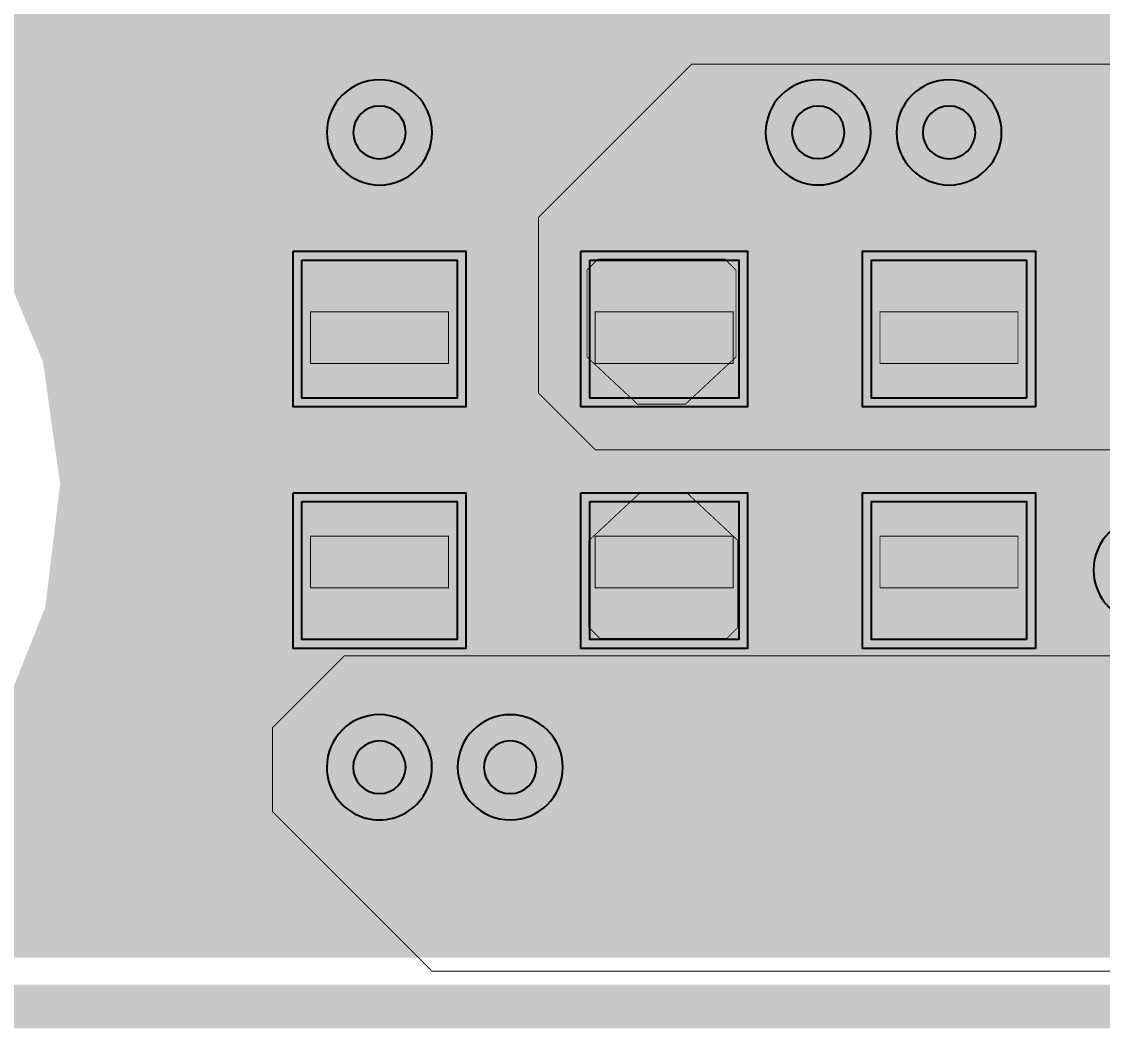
# Model space of a CAD drawing. Header units: millimetres. Extents: x -28.5 to 66.7, y -15.2 to 44.1.
# Drawn here: x 5.56 to 11.82, y -0.13 to 5.71 of the extents above; entities that cross this region are included whole.
import ezdxf

# ---------------------------------------------------------------- set-up
doc = ezdxf.new("R2010")
doc.units = ezdxf.units.MM
doc.header["$MEASUREMENT"] = 0
for name, color, linetype, true_color in [('Board-Outline-Layer', 7, 'Continuous', 0xff00ff), ('Bottom-Layer', 7, 'Continuous', 0x0000ff), ('Component-Marking-Layer', 7, 'Continuous', 0x66ffcc), ('Component-Shape-Layer', 7, 'Continuous', 0x00cccc), ('Hole-Layer', 7, 'Continuous', 0x222222), ('Inner1', 7, 'Continuous', 0x999966), ('Inner2', 7, 'Continuous', 0x008000), ('Multi-Layer', 7, 'Continuous', 0xc0c0c0), ('Pin-Soldering-Layer', 7, 'Continuous', 0xcc9999), ('Top-Layer', 7, 'Continuous', 0xff0000), ('Top-Paste-Mask-Layer', 7, 'Continuous', 0x808080), ('Top-Silkscreen-Layer', 7, 'Continuous', 0xffcc00), ('Top-Solder-Mask-Layer', 7, 'Continuous', 0x800080)]:
    doc.layers.add(name, color=color, linetype=linetype, true_color=true_color)

msp = doc.modelspace()

# ---------------------------------------------------------------- hatches: boundary and pattern name
at = {"layer": 'Bottom-Layer'}
for points in [[(4.985098257861302, 4.985098257861302), (4.411273596485969, 5.426836558276926), (3.7435443644042454, 5.7070956182199595), (3.0263406797366175, 5.807227245370312), (2.307384647335205, 5.720568768980415), (1.6345149717351406, 5.452886368149756), (1.0525038116651988, 5.021991395319207), (0.6000776798298316, 4.456555224483729), (0.30734061468123025, 3.794201483085085), (0.3073406146812287, 24.20585439702668), (0.6117323483214981, 23.52446847146837), (1.0848964735094584, 22.947357721531592), (1.6933958371331699, 22.515304910492222), (2.3942295325158582, 22.258841972675228), (3.1378716502931865, 22.196092409129886), (3.8717711325363036, 22.331490551734465), (4.544065405456904, 22.655468201666736), (5.107245358910613, 23.14513078660187), (5.521512679097272, 23.765875254545687), (5.75759228137505, 24.473835372381316), (5.996129272834409, 24.31649968672452), (6.28009347760563, 24.28458190666034), (6.5476063624591845, 24.385037223657033), (6.740374295111125, 24.595975457310097), (6.816391287744075, 24.871431136334177), (6.759092506038739, 25.151379817150254), (6.580963906000102, 25.374817987845983), (6.320821423973031, 25.493056320548927), (6.035352610529237, 25.48032954457979), (5.7867638676090865, 25.339410946910938), (5.633530770139853, 25.97253848070697), (5.338506111715382, 26.55330634064086), (4.917574304245939, 27.05044542547645), (4.393398721876877, 27.437189287817816), (3.7942014830850663, 27.692715265430536), (34.20587471706733, 27.692715265430536), (33.543520975668685, 27.399978200281936), (32.97808480483321, 26.947552068446573), (32.54718983200266, 26.36554090837663), (32.27950743117199, 25.69267123277657), (32.19284895478209, 24.973715200375153), (32.29298058193244, 24.256511515707526), (32.57323964187547, 23.5887822836258), (33.0149779422911, 23.014957622250463), (33.58880260366644, 22.573219321834838), (34.25653183574815, 22.292960261891803), (34.97373552041578, 22.192828634741453), (35.692691552817195, 22.279487111131346), (36.365561228417256, 22.547169511962007), (36.9475723884872, 22.978064484792554), (37.39999852032257, 23.543500655628034), (37.692735585471176, 24.205854397026684), (37.69273558547118, 3.794201483085055), (37.39999852032259, 4.456555224483704), (36.947572388487224, 5.021991395319187), (36.365561228417285, 5.452886368149743), (35.692691552817216, 5.720568768980409), (34.9737355204158, 5.807227245370311), (34.25653183574817, 5.707095618219965), (33.58880260366645, 5.426836558276935), (33.01497794229111, 4.985098257861314), (32.57323964187548, 4.411273596485981), (32.29298058193245, 3.7435443644042583), (32.19284895478209, 3.0263406797366272), (32.279507431171986, 2.307384647335211), (32.54718983200265, 1.6345149717351455), (32.978084804833195, 1.0525038116652017), (33.54352097566867, 0.6000776798298321), (34.20587471706732, 0.3073406146812289), (3.794201483085082, 0.30734061468122914), (4.456555224483727, 0.6000776798298316), (5.021991395319207, 1.0525038116651992), (5.452886368149756, 1.6345149717351424), (5.720568768980415, 2.3073846473352067), (5.807227245370311, 3.026340679736621), (5.707095618219958, 3.74354436440425), (5.426836558276924, 4.411273596485974)], [(9.564351059680538, 5.065739578128824), (9.6576622177087, 4.740687519394637), (9.909323378778806, 4.514783838351731), (10.242526064368972, 4.456975677895011), (10.55557483919327, 4.584906431355215), (10.868542150692589, 4.4567765166874125), (11.201781551089232, 4.514372654779948), (11.453586399520644, 4.740116162784769), (11.547104363230309, 5.065108783567901), (11.45379320520215, 5.3901608423020875), (11.202132044132043, 5.616064523344994), (10.868929358541877, 5.673872683801714), (10.555880583717578, 5.54594193034151), (10.24291327221826, 5.674071845009312), (9.909673871821616, 5.616475706916776), (9.657869023390203, 5.390732198911954)], [(7.020332771643963, 1.3865041196579067), (7.113643929672124, 1.06145206092372), (7.365305090742229, 0.8355483798808131), (7.698507776332396, 0.7777402194240935), (8.011556551156694, 0.9056709728842978), (8.324523862656012, 0.7775410582164957), (8.657763263052656, 0.835137196309032), (8.909568111484068, 1.0608807043138537), (9.003086075193734, 1.3858733250969832), (8.909774917165572, 1.7109253838311704), (8.658113756095467, 1.9368290648740776), (8.3249110705053, 1.9946372253307967), (8.011862295681002, 1.8667064718705926), (7.698894984181685, 1.9948363865383945), (7.36565558378504, 1.9372402484458582), (7.113850735353628, 1.7114967404410366)]]:
    msp.add_hatch(color=256, dxfattribs=at).paths.add_polyline_path(points)
at = {"layer": 'Component-Marking-Layer'}
for points in [[(7.172694945389892, 4.025908051816104, 1), (7.292633985267972, 4.025908051816104, 1)], [(7.172694945389892, 4.025908051816104, 1), (7.292633985267972, 4.025908051816104, 1)], [(9.623799847599697, 2.4258318516637036, 1), (9.743738887477777, 2.4258318516637036, 1)], [(9.623799847599697, 2.4258318516637036, 1), (9.743738887477777, 2.4258318516637036, 1)], [(11.274803149606301, 2.425704851409703, 1), (11.394742189484381, 2.425704851409703, 1)], [(11.274803149606301, 2.425704851409703, 1), (11.394742189484381, 2.425704851409703, 1)]]:
    msp.add_hatch(color=256, dxfattribs=at).paths.add_polyline_path(points)
at = {"layer": 'Inner1'}
for points in [[(0.30734061468123025, 3.794201483085085), (0.3073406146812287, 24.20585439702668), (0.6117323483214981, 23.52446847146837), (1.0848964735094584, 22.947357721531592), (1.6933958371331699, 22.515304910492222), (2.3942295325158582, 22.258841972675228), (3.1378716502931865, 22.196092409129886), (3.8717711325363036, 22.331490551734465), (4.544065405456904, 22.655468201666736), (5.107245358910613, 23.14513078660187), (5.521512679097272, 23.765875254545687), (5.75759228137505, 24.473835372381316), (5.996129272834409, 24.31649968672452), (6.28009347760563, 24.28458190666034), (6.5476063624591845, 24.385037223657033), (6.740374295111125, 24.595975457310097), (6.816391287744075, 24.871431136334177), (6.759092506038739, 25.151379817150254), (6.580963906000102, 25.374817987845983), (6.320821423973031, 25.493056320548927), (6.035352610529237, 25.48032954457979), (5.7867638676090865, 25.339410946910938), (5.633530770139853, 25.97253848070697), (5.338506111715382, 26.55330634064086), (4.917574304245939, 27.05044542547645), (4.393398721876877, 27.437189287817816), (3.7942014830850663, 27.692715265430536), (34.20587471706733, 27.692715265430536), (33.543520975668685, 27.399978200281936), (32.97808480483321, 26.947552068446573), (32.54718983200266, 26.36554090837663), (32.27950743117199, 25.69267123277657), (32.19284895478209, 24.973715200375153), (32.29298058193244, 24.256511515707526), (32.57323964187547, 23.5887822836258), (33.0149779422911, 23.014957622250463), (33.58880260366644, 22.573219321834838), (34.25653183574815, 22.292960261891803), (34.97373552041578, 22.192828634741453), (35.692691552817195, 22.279487111131346), (36.365561228417256, 22.547169511962007), (36.9475723884872, 22.978064484792554), (37.39999852032257, 23.543500655628034), (37.692735585471176, 24.205854397026684), (37.69273558547118, 3.794201483085055), (37.39999852032259, 4.456555224483704), (36.947572388487224, 5.021991395319187), (36.365561228417285, 5.452886368149743), (35.692691552817216, 5.720568768980409), (34.9737355204158, 5.807227245370311), (34.25653183574817, 5.707095618219965), (33.58880260366645, 5.426836558276935), (33.01497794229111, 4.985098257861314), (32.57323964187548, 4.411273596485981), (32.29298058193245, 3.7435443644042583), (32.19284895478209, 3.0263406797366272), (32.279507431171986, 2.307384647335211), (32.54718983200265, 1.6345149717351455), (32.978084804833195, 1.0525038116652017), (33.54352097566867, 0.6000776798298321), (34.20587471706732, 0.3073406146812289), (3.794201483085082, 0.30734061468122914), (4.456555224483727, 0.6000776798298316), (5.021991395319207, 1.0525038116651992), (5.452886368149756, 1.6345149717351424), (5.720568768980415, 2.3073846473352067), (5.807227245370311, 3.026340679736621), (5.707095618219958, 3.74354436440425), (5.426836558276924, 4.411273596485974), (4.985098257861302, 4.985098257861302), (4.411273596485969, 5.426836558276926), (3.743544364404246, 5.7070956182199595), (3.026340679736618, 5.807227245370311), (2.307384647335205, 5.720568768980415), (1.6345149717351415, 5.452886368149756), (1.0525038116651997, 5.021991395319207), (0.6000776798298325, 4.456555224483729)], [(9.564351059680538, 5.065739578128824), (9.6576622177087, 4.740687519394637), (9.909323378778806, 4.514783838351731), (10.242526064368972, 4.456975677895011), (10.55557483919327, 4.584906431355215), (10.868542150692589, 4.4567765166874125), (11.201781551089232, 4.514372654779948), (11.453586399520644, 4.740116162784769), (11.547104363230309, 5.065108783567901), (11.45379320520215, 5.3901608423020875), (11.202132044132043, 5.616064523344994), (10.868929358541877, 5.673872683801714), (10.555880583717578, 5.54594193034151), (10.24291327221826, 5.674071845009312), (9.909673871821616, 5.616475706916776), (9.657869023390203, 5.390732198911954)], [(7.020332771643963, 1.3865041196579067), (7.113643929672124, 1.06145206092372), (7.365305090742229, 0.8355483798808131), (7.698507776332396, 0.7777402194240935), (8.011556551156694, 0.9056709728842978), (8.324523862656012, 0.7775410582164957), (8.657763263052656, 0.835137196309032), (8.909568111484068, 1.0608807043138537), (9.003086075193734, 1.3858733250969832), (8.909774917165572, 1.7109253838311704), (8.658113756095467, 1.9368290648740776), (8.3249110705053, 1.9946372253307967), (8.011862295681002, 1.8667064718705926), (7.698894984181685, 1.9948363865383945), (7.36565558378504, 1.9372402484458582), (7.113850735353628, 1.7114967404410366)]]:
    msp.add_hatch(color=256, dxfattribs=at).paths.add_polyline_path(points)
at = {"layer": 'Inner2'}
for points in [[(7.470811639560387, 1.9304038608077219), (11.951293136302507, 1.9304038608077219), (12.014008972654983, 1.9205638420057682), (12.077406654813311, 1.917272034544069), (12.14080433697164, 1.9205638420057682), (12.203520173324113, 1.9304038608077219), (12.446024892049786, 1.9304038608077219), (12.484905606539506, 1.938137715772285), (12.517867084702724, 1.9601618713551896), (13.47617105027921, 2.918465836931674), (15.098886099835095, 2.918465836931674), (16.18419031941209, 1.8331616173546816), (16.217151797575305, 1.811137461771777), (16.256032512065026, 1.8034036068072137), (23.876047752095506, 1.8034036068072137), (23.91492846658523, 1.811137461771777), (23.947889944748447, 1.8331616173546816), (24.96389197675251, 2.849163649358747), (24.985916132335415, 2.8821251275219626), (24.993649987299978, 2.9210058420116845), (24.993649987299978, 3.8210222441073833), (29.39584338962389, 8.223215646431294), (29.812845519942258, 8.223215646431294), (30.660178102000188, 7.375883064373364), (30.693139580163404, 7.35385890879046), (30.732020294653125, 7.346125053825896), (31.57777351712283, 7.346125053825896), (31.61665423161255, 7.35385890879046), (31.649615709775766, 7.375883064373364), (32.56990924878706, 8.296176603384659), (32.59193340436997, 8.329138081547876), (32.59966725933453, 8.368018796037598), (32.59966725933453, 17.42309525062023), (32.68844841964346, 17.575995894560332), (32.719293878587756, 17.75009144018288), (32.68844841964346, 17.92418698580543), (32.59966725933453, 18.077087629745538), (32.59966725933453, 20.51741427482855), (32.59193340436997, 20.556294989318275), (32.56990924878706, 20.589256467481487), (28.603319311839712, 24.555846404428834), (28.552369323969316, 24.615361449953554), (28.4928542784446, 24.666311437823953), (28.195273739516036, 24.96389197675251), (28.16231226135282, 24.985916132335415), (28.1234315468631, 24.993649987299978), (24.130048260096522, 24.993649987299978), (24.0911675456068, 24.985916132335415), (24.058206067443585, 24.96389197675251), (23.1989622999875, 24.104648209296425), (17.385688630131742, 24.104648209296425), (15.976631953263908, 25.513704886164255), (15.976631953263908, 26.246968395999673), (16.80611771017297, 27.07645415290831), (28.40597271400856, 27.076454152908077), (33.807467614935, 21.674959251981626), (33.807467614935064, 17.554635986704238), (33.731915669118855, 17.41068560082771), (33.705836931673865, 17.250218440436885), (33.731915669118855, 17.089751280046062), (33.807467614935064, 16.945800894169533), (33.807467614935085, 15.554381986196265), (33.73191566911886, 15.41043160031972), (33.705836931673865, 15.249964439928878), (33.73191566911886, 15.089497279538037), (33.80746761493509, 14.945546893661492), (33.80746761493513, 14.054508986450312), (33.73191566911887, 13.910558600573747), (33.705836931673865, 13.750091440182876), (33.73191566911888, 13.589624279792007), (33.807467614935135, 13.445673893915442), (33.807467614935156, 12.55438198619635), (33.73191566911888, 12.41043160031977), (33.705836931673865, 12.249964439928876), (33.731915669118884, 12.089497279537984), (33.80746761493516, 11.945546893661403), (33.80746761493517, 11.05450898645037), (33.731915669118884, 10.910558600573783), (33.705836931673865, 10.750091440182882), (33.731915669118884, 10.58962427979198), (33.80746761493517, 10.445673893915393), (33.8074676149352, 9.554381986196407), (33.73191566911889, 9.410431600319805), (33.705836931673865, 9.249964439928881), (33.73191566911889, 9.089497279537957), (33.8074676149352, 8.945546893661355), (33.807467614935234, 6.900097898132895), (30.94597779401894, 4.038608077216155), (28.575057150114304, 4.038608077216155), (28.536176435624586, 4.030874222251594), (28.503214957461374, 4.008850066668694), (24.80170550547313, 0.30734061468122914), (7.977681478726568, 0.3073406146812289), (7.115029501729402, 1.169992591678371), (7.115029501729402, 1.5746217229767359)], [(16.27071182011482, 13.972032763311455), (16.095441006182185, 14.170789190613124), (15.843812272113087, 14.253897287698276), (15.584641815927009, 14.198628397256796), (14.692682287137545, 14.198628397256796), (14.221919792942021, 14.66939089145232), (14.221919792942021, 15.903148131102782), (14.344540013375687, 16.025768351536698), (19.82789295784881, 16.025768351536705), (20.168364236728472, 15.68529707265704), (20.168364236728472, 14.749843897624897), (19.617148736360374, 14.198628397256796), (18.67161935015128, 14.198628397256796), (18.392162601856207, 14.251525934021318), (18.12808460040289, 14.145899078005277), (17.9621938754192, 13.914869878708313), (17.940169719836295, 13.881908400545097), (17.93243586487173, 13.843027686055374), (17.93243586487173, 10.414020828041657), (17.940169719836295, 10.375140113551934), (17.9621938754192, 10.342178635388718), (20.11043942087884, 8.193933089929077), (20.11043942087884, 6.223012446024893), (20.118173275843404, 6.184131731535171), (20.140197431426312, 6.151170253371954), (20.208966865677784, 6.082400819120487), (20.238895891094522, 6.019830845161703), (20.28209316605646, 5.965565353000834), (20.522156666183463, 5.7255018528738315), (20.57642215834433, 5.682304577911897), (20.63899213230311, 5.65237555249516), (20.672436385576926, 5.629628872899655), (20.71203962407925, 5.621412242824488), (22.576661055385003, 5.621412242824488), (23.901447802895607, 4.2966254953138865), (23.901447802895607, 3.5700980441806407), (23.83663867702458, 3.4346211167535396), (23.814384048768098, 3.2860985521971053), (23.83663867702458, 3.1375759876406706), (23.901447802895607, 3.00209906021357), (23.901447802895607, 2.5820892621156295), (23.579963061989023, 2.260604521209043), (23.156130410197928, 2.260604521209043), (22.11908628714113, 3.2976486442658417), (22.086124808977914, 3.3196727998487465), (22.047244094488192, 3.32740665481331), (8.925675749288606, 3.32740665481331), (8.656647366330896, 3.59643503777102), (8.656647366330896, 4.530801263665421), (9.485256821486912, 5.359410718821438), (13.081026162052325, 5.359410718821438), (13.119906876542046, 5.3671445737860015), (13.152868354705264, 5.389168729368906), (16.327874704717964, 8.564175079381608), (16.349898860300872, 8.597136557544822), (16.357632715265435, 8.636017272034545), (16.357632715265435, 13.843027686055374), (16.349898860300872, 13.881908400545097), (16.327874704717964, 13.914869878708313)]]:
    msp.add_hatch(color=256, dxfattribs=at).paths.add_polyline_path(points)
at = {"layer": 'Pin-Soldering-Layer'}
for points in [[(7.2327152654305324, 4.025806451612904), (8.032715265430532, 4.025806451612904), (8.032715265430532, 3.7258064516129035), (7.2327152654305324, 3.7258064516129035)], [(7.2327152654305324, 4.025806451612904), (8.032715265430532, 4.025806451612904), (8.032715265430532, 3.7258064516129035), (7.2327152654305324, 3.7258064516129035)], [(9.683718567437136, 4.025704851409703), (9.683718567437136, 3.725679451358903), (8.883718567437136, 3.725679451358903), (8.883718567437136, 4.025704851409703)], [(9.683718567437136, 4.025704851409703), (9.683718567437136, 3.725679451358903), (8.883718567437136, 3.725679451358903), (8.883718567437136, 4.025704851409703)], [(11.33472186944374, 4.025806451612904), (10.534721869443741, 4.025806451612904), (10.534721869443741, 3.7258064516129035), (11.33472186944374, 3.7258064516129035)], [(11.33472186944374, 4.025806451612904), (10.534721869443741, 4.025806451612904), (10.534721869443741, 3.7258064516129035), (11.33472186944374, 3.7258064516129035)], [(7.2327152654305324, 2.4258064516129036), (8.032715265430532, 2.4258064516129036), (8.032715265430532, 2.725806451612903), (7.2327152654305324, 2.725806451612903)], [(7.2327152654305324, 2.4258064516129036), (8.032715265430532, 2.4258064516129036), (8.032715265430532, 2.725806451612903), (7.2327152654305324, 2.725806451612903)], [(9.683718567437134, 2.725933451866904), (9.683718567437134, 2.4259080518161036), (8.883718567437134, 2.4259080518161036), (8.883718567437134, 2.725933451866904)], [(9.683718567437134, 2.725933451866904), (9.683718567437134, 2.4259080518161036), (8.883718567437134, 2.4259080518161036), (8.883718567437134, 2.725933451866904)], [(11.334721869443738, 2.4258064516129036), (10.53472186944374, 2.4258064516129036), (10.53472186944374, 2.725806451612903), (11.334721869443738, 2.725806451612903)], [(11.334721869443738, 2.4258064516129036), (10.53472186944374, 2.4258064516129036), (10.53472186944374, 2.725806451612903), (11.334721869443738, 2.725806451612903)]]:
    msp.add_hatch(color=256, dxfattribs=at).paths.add_polyline_path(points)
at = {"layer": 'Top-Layer'}
for points in [[(0.30734061468123025, 3.794201483085085), (0.3073406146812287, 24.20585439702668), (0.6117323483214981, 23.52446847146837), (1.0848964735094584, 22.947357721531592), (1.6933958371331699, 22.515304910492222), (2.3942295325158582, 22.258841972675228), (3.1378716502931865, 22.196092409129886), (3.8717711325363036, 22.331490551734465), (4.544065405456904, 22.655468201666736), (5.107245358910613, 23.14513078660187), (5.521512679097272, 23.765875254545687), (5.757592281375051, 24.473835372381316), (5.9752737879279625, 24.324486963616174), (6.235605109909755, 24.280694403848127), (6.490169591541391, 24.350602273129365), (6.691623099251457, 24.52120904241809), (6.8477774955549915, 24.52120904241809), (6.8477774955549915, 24.460045720091443), (6.937795477461082, 24.242723087316303), (7.155118110236221, 24.152705105410217), (7.955118110236221, 24.152705105410217), (8.147208290426967, 24.220129867953816), (8.255016510033022, 24.39282070070167), (8.304699286655188, 24.28157892947771), (8.393700787401576, 24.19838131639402), (8.393700787401576, 23.95263259709961), (8.286671891964103, 23.840832285182103), (8.247701295402592, 23.691046482092965), (8.24770129540259, 22.79104648209297), (8.337719277308683, 22.57372384931783), (8.55504191008382, 22.483705867411736), (9.355041910083822, 22.48370586741174), (9.528591044838475, 22.537395242674453), (9.641505534009259, 22.679705359410722), (10.123672847345697, 22.679705359410722), (10.15434912710927, 22.68054418783002), (10.184933725952904, 22.683058166116336), (12.94051465616598, 22.683058166116336), (13.11360133882496, 22.47827170611756), (13.36695690110655, 22.390479605255916), (13.629642649594505, 22.444263352373827), (13.82810747055369, 22.624563681697875), (13.901938836034478, 22.594143016653), (13.981115062230126, 22.583769367538736), (14.526123952247907, 22.58376936753874), (14.743446585023046, 22.67378734944483), (14.833464566929136, 22.891109982219966), (14.833464566929136, 23.102438009130292), (14.934915210560805, 23.1468716219441), (15.022328660118959, 23.214882414303197), (15.380908661047295, 23.573462415231543), (15.395555683467155, 23.572410762120725), (15.410236220472445, 23.572059944119893), (15.87953675815298, 23.572059944119893), (15.939403739516134, 23.55307689673112), (16.00187960375921, 23.546659893319788), (16.25997471918138, 23.546659893319788), (16.416632731896037, 23.40485759228494), (16.512365178436134, 23.34593296929195), (16.622882905765813, 23.325374650749307), (17.666497332994666, 23.325374650749307), (17.784111494326076, 23.348769562017107), (17.883819965769806, 23.415392632655394), (18.06248392309772, 23.594056589983303), (18.129106993736006, 23.693765061427033), (18.15250190500381, 23.811379222758447), (18.15250190500381, 26.165207010414022), (18.12910699373601, 26.28282117174543), (18.062483923097723, 26.38252964318916), (17.752704903539687, 26.6923086627472), (17.652996432095954, 26.758931733385488), (17.535382270764543, 26.782326644653292), (16.705638811277623, 26.782326644653292), (16.588024649946217, 26.75893173338549), (16.488316178502487, 26.692308662747205), (16.178735279340685, 26.38272776358541), (16.1121122087024, 26.283019292141677), (16.088717297434595, 26.165405130810267), (16.088717297434595, 24.709163934587615), (15.871095145930544, 24.49154178308357), (15.410236220472445, 24.49154178308357), (15.364882013236425, 24.48817690644508), (15.320520914656376, 24.478155956311916), (15.206350012700026, 24.478155956311916), (15.035274868945248, 24.444126994467837), (14.890244365027096, 24.347220709903056), (14.853975107950218, 24.31095145282618), (14.853975107950218, 24.641097685935627), (15.398958396046666, 25.186080974032077), (15.465581466684954, 25.285789445475807), (15.488976377952758, 25.403403606807217), (15.488976377952758, 27.18140716281433), (15.465581466684954, 27.299021324145745), (15.398958396046666, 27.39872979558947), (15.27195814204616, 27.525730049589978), (15.17224967060243, 27.592353120228264), (15.054635509271021, 27.615748031496068), (13.68940817881636, 27.615748031496068), (13.57179401748495, 27.592353120228264), (13.472085546041217, 27.525730049589974), (13.41951993903988, 27.473164442588637), (13.366954332038539, 27.525730049589978), (13.267245860594809, 27.592353120228264), (13.1496316992634, 27.615748031496068), (11.87962915925832, 27.615748031496068), (11.762014997926912, 27.592353120228264), (11.662306526483182, 27.525730049589978), (11.535306272482673, 27.39872979558947), (11.468683201844387, 27.299021324145745), (11.445288290576583, 27.18140716281433), (11.445288290576583, 25.022707241674233), (11.371323746387747, 24.948742697485397), (10.101625603251208, 24.948742697485397), (9.9840114419198, 24.925347786217593), (9.88430297047607, 24.858724715579307), (9.66225552451105, 24.63667726961429), (9.662255524511052, 25.3240538481077), (9.57223754260496, 25.54137648088284), (9.354914909829821, 25.63139446278893), (8.55491490982982, 25.63139446278893), (8.362824729639074, 25.563969700245323), (8.255016510033022, 25.391278867497466), (8.147208290426969, 25.563969700245323), (7.955118110236221, 25.63139446278893), (7.155118110236221, 25.63139446278893), (6.937795477461082, 25.54137648088284), (6.8477774955549915, 25.3240538481077), (6.8477774955549915, 25.262890525781053), (6.691623099251456, 25.262890525781053), (6.637446619928775, 25.324898994833525), (6.575438150876304, 25.379075474156206), (6.575438150876304, 26.05626869653214), (6.637339357231791, 26.110337939731608), (6.691439268990535, 26.172212344424693), (6.847650495300991, 26.172212344424693), (6.847650495300991, 26.093053086106178), (6.937668477207081, 25.875730453331037), (7.1549911099822205, 25.785712471424947), (7.954991109982221, 25.78571247142495), (8.17231374275736, 25.875730453331037), (8.262331724663449, 26.093053086106178), (8.262331724663449, 26.993053086106173), (8.17231374275736, 27.210375718881313), (7.954991109982221, 27.300393700787406), (7.1549911099822205, 27.300393700787403), (6.937668477207081, 27.210375718881313), (6.847650495300991, 26.993053086106173), (6.847650495300991, 26.913893827787657), (6.691806740641879, 26.913893827787657), (6.415623640904422, 27.117911483442374), (6.0730435912863365, 27.14113255152952), (5.7718554206944335, 26.976250793002567), (5.606824484627019, 26.675144335848042), (5.629875848049001, 26.332552825381384), (5.833756667513336, 26.05626869653214), (5.833756667513336, 25.379075474156206), (5.809761873873893, 25.359833685611637), (5.7867638676090865, 25.339410946910938), (5.633530770139853, 25.97253848070697), (5.338506111715382, 26.55330634064086), (4.917574304245939, 27.05044542547645), (4.393398721876877, 27.437189287817816), (3.7942014830850663, 27.692715265430536), (34.20587471706733, 27.692715265430536), (33.543520975668685, 27.399978200281936), (32.97808480483321, 26.947552068446573), (32.54718983200266, 26.36554090837663), (32.27950743117199, 25.69267123277657), (32.19284895478209, 24.973715200375153), (32.29298058193244, 24.256511515707526), (32.57323964187547, 23.5887822836258), (33.0149779422911, 23.014957622250463), (33.58880260366644, 22.573219321834838), (34.25653183574815, 22.292960261891803), (34.97373552041578, 22.192828634741453), (35.692691552817195, 22.279487111131346), (36.365561228417256, 22.547169511962007), (36.9475723884872, 22.978064484792554), (37.39999852032257, 23.543500655628034), (37.692735585471176, 24.205854397026684), (37.69273558547118, 3.794201483085055), (37.39999852032259, 4.456555224483704), (36.947572388487224, 5.021991395319187), (36.365561228417285, 5.452886368149743), (35.692691552817216, 5.720568768980409), (34.9737355204158, 5.807227245370311), (34.25653183574817, 5.707095618219965), (33.58880260366645, 5.426836558276935), (33.01497794229111, 4.985098257861314), (32.57323964187548, 4.411273596485981), (32.29298058193245, 3.7435443644042583), (32.19284895478209, 3.0263406797366272), (32.279507431171986, 2.307384647335211), (32.54718983200265, 1.6345149717351455), (32.978084804833195, 1.0525038116652017), (33.54352097566867, 0.6000776798298321), (34.20587471706732, 0.3073406146812289), (3.794201483085082, 0.30734061468122914), (4.456555224483727, 0.6000776798298316), (5.021991395319207, 1.0525038116651992), (5.452886368149756, 1.6345149717351424), (5.720568768980415, 2.3073846473352067), (5.807227245370311, 3.026340679736621), (5.707095618219958, 3.74354436440425), (5.426836558276924, 4.411273596485974), (4.985098257861302, 4.985098257861302), (4.411273596485969, 5.426836558276926), (3.743544364404246, 5.7070956182199595), (3.026340679736618, 5.807227245370311), (2.307384647335205, 5.720568768980415), (1.6345149717351415, 5.452886368149756), (1.0525038116651997, 5.021991395319207), (0.6000776798298325, 4.456555224483729)], [(10.223135754437095, 3.3644907289814583), (10.334936066354603, 3.2574618335439847), (10.484721869443739, 3.2184912369824743), (11.384721869443739, 3.2184912369824743), (11.602044502218877, 3.3085092188885645), (11.69206248412497, 3.5258318516637037), (11.69206248412497, 4.325831851663704), (11.638446192238916, 4.499274122909111), (11.496304292608587, 4.612201571210476), (11.496304292608587, 4.821145748728517), (11.547061197280486, 5.058031434954469), (11.501946515899487, 5.29605613374538), (11.368026463132164, 5.4979385529339), (11.166276646298451, 5.632058287194658), (10.928296701504578, 5.677408453528613), (10.69136091119643, 5.626885953771908), (10.420650034863051, 5.626885953771908), (10.145165892864716, 5.676883965799408), (9.876235270775224, 5.598988945407731), (9.6701188442435, 5.409496643682689), (9.56993646823035, 5.148049124597843), (9.596646440897665, 4.8693415878153345), (9.74466099727784, 4.631680053698346), (9.730207911629488, 4.632703923217127), (9.715722631445264, 4.633045466090932), (8.851714503429006, 4.633045466090933), (8.634391870653868, 4.543027484184843), (8.544373888747778, 4.325704851409704), (8.544373888747778, 3.525704851409703), (8.611798651291382, 3.333614671218957), (8.784489484039236, 3.2258064516129035), (8.673308448918199, 3.1761669840173785), (8.590128388422364, 3.087249174498349), (8.344223006631593, 3.0872491744983495), (8.23243590742419, 3.194187427778547), (8.082715265430533, 3.2331216662433326), (7.182715265430532, 3.2331216662433326), (6.965392632655393, 3.143103684337242), (6.875374650749303, 2.925781051562103), (6.875374650749302, 2.1257810515621034), (6.928990942635356, 1.9523387803166956), (7.071132842265685, 1.839411332015331), (7.071132842265685, 1.6304671544972904), (7.020375937593787, 1.3935814682713383), (7.065490618974785, 1.155556769480428), (7.199410671742109, 0.9536743502919084), (7.4011604885758215, 0.8195546160311507), (7.639140433369693, 0.7742044496971957), (7.876076223677842, 0.824726949453899), (8.14678710001122, 0.8247269494538987), (8.422271242009556, 0.774728937426399), (8.69120186409905, 0.8526239578180757), (8.897318290630771, 1.0421162595431182), (8.997500666643921, 1.3035637786279646), (8.970790693976607, 1.5822713154104717), (8.82277613759643, 1.819932849527461), (8.837229223244783, 1.8189089800086788), (8.851714503429006, 1.8185674371348748), (9.715722631445264, 1.818567437134874), (9.933045264220402, 1.9085854190409641), (10.023063246126494, 2.1259080518161033), (10.023063246126494, 2.925908051816104), (9.95563848358289, 3.1179982320068493), (9.782947650835036, 3.2258064516129035), (9.894189422058997, 3.27548922823507), (9.977387035142684, 3.364490728981458)], [(7.182715265430533, 4.325831851663704), (8.082715265430531, 4.325831851663704), (8.082715265430533, 3.5258318516637037), (7.182715265430533, 3.5258318516637037)], [(8.851714503429006, 4.3257048514097045), (9.715722631445264, 4.3257048514097045), (9.715722631445264, 3.5257048514097025), (8.851714503429006, 3.5257048514097025)], [(11.384721869443737, 3.525831851663703), (10.484721869443739, 3.525831851663703), (10.484721869443739, 4.325831851663705), (11.384721869443739, 4.325831851663705)], [(7.182715265430533, 2.925781051562103), (8.082715265430533, 2.925781051562103), (8.082715265430533, 2.1257810515621034), (7.182715265430533, 2.1257810515621034)], [(8.851714503429006, 2.9259080518161062), (9.715722631445264, 2.9259080518161045), (9.715722631445264, 2.1259080518161024), (8.851714503429006, 2.125908051816104)], [(11.384721869443737, 2.1257810515621034), (10.484721869443739, 2.1257810515621034), (10.484721869443739, 2.925781051562105), (11.384721869443739, 2.925781051562105)]]:
    msp.add_hatch(color=256, dxfattribs=at).paths.add_polyline_path(points)
at = {"layer": 'Top-Paste-Mask-Layer'}
for points in [[(7.182715265430533, 4.325831851663704), (8.082715265430531, 4.325831851663704), (8.082715265430533, 3.5258318516637037), (7.182715265430533, 3.5258318516637037)], [(9.129489458978918, 3.4898399796799597), (9.405994411988825, 3.4898399796799597), (9.699745999492, 3.7640335280670563), (9.699745999492, 4.267310134620271), (9.635737871475744, 4.331318262636525), (8.899745999492, 4.331318262636525), (8.835737871475743, 4.267310134620271), (8.835737871475743, 3.7640335280670563)], [(9.129489458978918, 3.4898399796799597), (9.405994411988825, 3.4898399796799597), (9.699745999492, 3.7640335280670563), (9.699745999492, 4.267310134620271), (9.635737871475744, 4.331318262636525), (8.899745999492, 4.331318262636525), (8.835737871475743, 4.267310134620271), (8.835737871475743, 3.7640335280670563)], [(11.384721869443737, 3.525831851663703), (10.484721869443739, 3.525831851663703), (10.484721869443739, 4.325831851663705), (11.384721869443739, 4.325831851663705)], [(9.140741681483364, 2.9741935483870967), (9.417246634493269, 2.9741935483870967), (9.710998221996444, 2.7), (9.710998221996444, 2.1967233934467867), (9.646990093980188, 2.132715265430531), (8.910998221996445, 2.132715265430531), (8.846990093980189, 2.1967233934467867), (8.846990093980189, 2.7)], [(9.140741681483364, 2.9741935483870967), (9.417246634493269, 2.9741935483870967), (9.710998221996444, 2.7), (9.710998221996444, 2.1967233934467867), (9.646990093980188, 2.132715265430531), (8.910998221996445, 2.132715265430531), (8.846990093980189, 2.1967233934467867), (8.846990093980189, 2.7)], [(7.182715265430533, 2.925781051562103), (8.082715265430533, 2.925781051562103), (8.082715265430533, 2.1257810515621034), (7.182715265430533, 2.1257810515621034)], [(11.384721869443737, 2.1257810515621034), (10.484721869443739, 2.1257810515621034), (10.484721869443739, 2.925781051562105), (11.384721869443739, 2.925781051562105)]]:
    msp.add_hatch(color=256, dxfattribs=at).paths.add_polyline_path(points)
at = {"layer": 'Top-Solder-Mask-Layer'}
for points in [[(7.131915163830329, 4.376631953263907), (8.133515367030736, 4.376631953263907), (8.133515367030736, 3.4750317500635006), (7.131915163830329, 3.4750317500635006)], [(8.800914401828804, 4.376504953009906), (9.766522733045466, 4.376504953009906), (9.766522733045466, 3.4749047498095003), (8.800914401828804, 3.4749047498095003)], [(11.435521971043942, 3.4750317500635006), (10.433921767843538, 3.4750317500635006), (10.433921767843538, 4.376631953263907), (11.435521971043942, 4.376631953263907)], [(7.131915163830329, 2.9765811531623063), (8.133515367030736, 2.9765811531623063), (8.133515367030736, 2.0749809499619003), (7.131915163830329, 2.0749809499619003)], [(8.800914401828805, 2.9767081534163085), (9.766522733045468, 2.9767081534163062), (9.766522733045468, 2.0751079502159), (8.800914401828805, 2.075107950215902)], [(11.435521971043942, 2.074980949961901), (10.433921767843536, 2.074980949961901), (10.433921767843538, 2.976581153162307), (11.435521971043942, 2.976581153162307)]]:
    msp.add_hatch(color=256, dxfattribs=at).paths.add_polyline_path(points)

# ---------------------------------------------------------------- linework, layer by layer
at = {"layer": 'Board-Outline-Layer', "const_width": 0.25400050800101603}
msp.add_lwpolyline([(0, 3.00000508001016), (0, 25.000050800101604, -0.414), (3.000005080010161, 28.00005588011177), (35.000071120142245, 28.000055880111766, -0.414), (38.00007620015241, 25.000050800101604), (38.00007620015241, 3.00000508001016, -0.414), (35.000071120142245, -4.511955395987429e-16), (3.0000050800101605, -4.511955395987429e-16, -0.414)], format="xyb", close=True, dxfattribs=at)
at = {"layer": 'Bottom-Layer', "const_width": 0.05080010160020321}
for points in [[(37.692735585471176, 24.205854397026684), (37.69273558547118, 3.794201483085055), (37.39999852032259, 4.456555224483704), (36.947572388487224, 5.021991395319187), (36.365561228417285, 5.452886368149743), (35.692691552817216, 5.720568768980409), (34.9737355204158, 5.807227245370311), (34.25653183574817, 5.707095618219965), (33.58880260366645, 5.426836558276935), (33.01497794229111, 4.985098257861314), (32.57323964187548, 4.411273596485981), (32.29298058193245, 3.7435443644042583), (32.19284895478209, 3.0263406797366272), (32.279507431171986, 2.307384647335211), (32.54718983200265, 1.6345149717351455), (32.978084804833195, 1.0525038116652017), (33.54352097566867, 0.6000776798298321), (34.20587471706732, 0.3073406146812289), (3.794201483085082, 0.30734061468122914)], [(5.452886368149756, 1.6345149717351424), (5.720568768980415, 2.3073846473352067), (5.807227245370311, 3.026340679736621), (5.707095618219958, 3.74354436440425), (5.426836558276924, 4.411273596485974)]]:
    msp.add_lwpolyline(points, dxfattribs=at)
for points in [[(9.564351059680538, 5.065739578128824), (9.6576622177087, 4.740687519394637), (9.909323378778806, 4.514783838351731), (10.242526064368972, 4.456975677895011), (10.55557483919327, 4.584906431355215), (10.868542150692589, 4.4567765166874125), (11.201781551089232, 4.514372654779948), (11.453586399520644, 4.740116162784769), (11.547104363230309, 5.065108783567901), (11.45379320520215, 5.3901608423020875), (11.202132044132043, 5.616064523344994), (10.868929358541877, 5.673872683801714), (10.555880583717578, 5.54594193034151), (10.24291327221826, 5.674071845009312), (9.909673871821616, 5.616475706916776), (9.657869023390203, 5.390732198911954)], [(7.020332771643963, 1.3865041196579067), (7.113643929672124, 1.06145206092372), (7.365305090742229, 0.8355483798808131), (7.698507776332396, 0.7777402194240935), (8.011556551156694, 0.9056709728842978), (8.324523862656012, 0.7775410582164957), (8.657763263052656, 0.835137196309032), (8.909568111484068, 1.0608807043138537), (9.003086075193734, 1.3858733250969832), (8.909774917165572, 1.7109253838311704), (8.658113756095467, 1.9368290648740776), (8.3249110705053, 1.9946372253307967), (8.011862295681002, 1.8667064718705926), (7.698894984181685, 1.9948363865383945), (7.36565558378504, 1.9372402484458582), (7.113850735353628, 1.7114967404410366)]]:
    msp.add_lwpolyline(points, close=True, dxfattribs=at)
at = {"layer": 'Component-Marking-Layer', "const_width": 0.1290325161295484}
for points in [[(7.172694945389892, 4.025908051816104, 1), (7.292633985267972, 4.025908051816104, 1)], [(7.172694945389892, 4.025908051816104, 1), (7.292633985267972, 4.025908051816104, 1)], [(9.623799847599697, 2.4258318516637036, 1), (9.743738887477777, 2.4258318516637036, 1)], [(9.623799847599697, 2.4258318516637036, 1), (9.743738887477777, 2.4258318516637036, 1)], [(11.274803149606301, 2.425704851409703, 1), (11.394742189484381, 2.425704851409703, 1)], [(11.274803149606301, 2.425704851409703, 1), (11.394742189484381, 2.425704851409703, 1)]]:
    msp.add_lwpolyline(points, format="xyb", close=True, dxfattribs=at)
at = {"layer": 'Component-Shape-Layer', "const_width": 0.05080010160020321}
for points in [[(7.2327152654305324, 4.025806451612904), (8.032715265430532, 4.025806451612904), (8.032715265430532, 2.4258064516129036), (7.2327152654305324, 2.4258064516129036)], [(7.2327152654305324, 4.025806451612904), (8.032715265430532, 4.025806451612904), (8.032715265430532, 2.4258064516129036), (7.2327152654305324, 2.4258064516129036)], [(9.683591567183136, 4.025806451612904), (9.683591567183136, 2.4258064516129036), (8.883591567183135, 2.4258064516129036), (8.883591567183135, 4.025806451612904)], [(9.683591567183136, 4.025806451612904), (9.683591567183136, 2.4258064516129036), (8.883591567183135, 2.4258064516129036), (8.883591567183135, 4.025806451612904)], [(11.334721869443738, 2.4258064516129036), (10.53472186944374, 2.4258064516129036), (10.534721869443741, 4.025806451612904), (11.33472186944374, 4.025806451612904)], [(11.334721869443738, 2.4258064516129036), (10.53472186944374, 2.4258064516129036), (10.534721869443741, 4.025806451612904), (11.33472186944374, 4.025806451612904)]]:
    msp.add_lwpolyline(points, close=True, dxfattribs=at)
at = {"layer": 'Hole-Layer'}
for points in [[(7.480594361188723, 5.0653035306070615, 1), (7.785394970789944, 5.0653035306070615, 1)], [(10.024091948183898, 5.065544831089663, 1), (10.328892557785117, 5.065544831089663, 1)], [(10.782562865125731, 5.0653035306070615, 1), (11.087363474726951, 5.0653035306070615, 1)], [(7.480073660147321, 1.3863093726187454, 1), (7.784874269748541, 1.3863093726187454, 1)], [(8.238544577089156, 1.3860680721361445, 1), (8.543345186690376, 1.3860680721361445, 1)]]:
    msp.add_lwpolyline(points, format="xyb", close=True, dxfattribs=at)
at = {"layer": 'Inner1', "const_width": 0.05080010160020321}
for points in [[(37.692735585471176, 24.205854397026684), (37.69273558547118, 3.794201483085055), (37.39999852032259, 4.456555224483704), (36.947572388487224, 5.021991395319187), (36.365561228417285, 5.452886368149743), (35.692691552817216, 5.720568768980409), (34.9737355204158, 5.807227245370311), (34.25653183574817, 5.707095618219965), (33.58880260366645, 5.426836558276935), (33.01497794229111, 4.985098257861314), (32.57323964187548, 4.411273596485981), (32.29298058193245, 3.7435443644042583), (32.19284895478209, 3.0263406797366272), (32.279507431171986, 2.307384647335211), (32.54718983200265, 1.6345149717351455), (32.978084804833195, 1.0525038116652017), (33.54352097566867, 0.6000776798298321), (34.20587471706732, 0.3073406146812289), (3.794201483085082, 0.30734061468122914)], [(5.452886368149756, 1.6345149717351424), (5.720568768980415, 2.3073846473352067), (5.807227245370311, 3.026340679736621), (5.707095618219958, 3.74354436440425), (5.426836558276924, 4.411273596485974)]]:
    msp.add_lwpolyline(points, dxfattribs=at)
for points in [[(9.564351059680538, 5.065739578128824), (9.6576622177087, 4.740687519394637), (9.909323378778806, 4.514783838351731), (10.242526064368972, 4.456975677895011), (10.55557483919327, 4.584906431355215), (10.868542150692589, 4.4567765166874125), (11.201781551089232, 4.514372654779948), (11.453586399520644, 4.740116162784769), (11.547104363230309, 5.065108783567901), (11.45379320520215, 5.3901608423020875), (11.202132044132043, 5.616064523344994), (10.868929358541877, 5.673872683801714), (10.555880583717578, 5.54594193034151), (10.24291327221826, 5.674071845009312), (9.909673871821616, 5.616475706916776), (9.657869023390203, 5.390732198911954)], [(7.020332771643963, 1.3865041196579067), (7.113643929672124, 1.06145206092372), (7.365305090742229, 0.8355483798808131), (7.698507776332396, 0.7777402194240935), (8.011556551156694, 0.9056709728842978), (8.324523862656012, 0.7775410582164957), (8.657763263052656, 0.835137196309032), (8.909568111484068, 1.0608807043138537), (9.003086075193734, 1.3858733250969832), (8.909774917165572, 1.7109253838311704), (8.658113756095467, 1.9368290648740776), (8.3249110705053, 1.9946372253307967), (8.011862295681002, 1.8667064718705926), (7.698894984181685, 1.9948363865383945), (7.36565558378504, 1.9372402484458582), (7.113850735353628, 1.7114967404410366)]]:
    msp.add_lwpolyline(points, close=True, dxfattribs=at)
at = {"layer": 'Inner2'}
for points, const_width in [([(32.49806705613412, 20.51741427482855), (32.49806705613412, 8.368018796037598), (31.57777351712283, 7.447725257026303), (30.732020294653125, 7.447725257026303), (29.85492970204773, 8.3248158496317), (29.353759207518422, 8.3248158496317), (24.892049784099573, 3.8631064262128523), (24.892049784099573, 2.9210058420116845), (23.876047752095506, 1.9050038100076203), (16.256032512065026, 1.9050038100076203), (15.113030226060454, 3.0480060960121924), (13.46202692405385, 3.0480060960121924), (12.446024892049786, 2.0320040640081283), (7.428727457454917, 2.0320040640081283), (7.013429298528996, 1.6167059050822068), (7.013429298528996, 1.1279084095728993), (7.936728473456973, 0.20460923464494593), (24.84265851074272, 0.20460923464494593), (28.575057150114304, 3.9370078740157486), (30.988061976124417, 3.9370078740157486), (33.90906781813564, 6.858013716027433), (33.90906781813541, 21.717043434087103)], 0.005080010160020321), ([(16.256032512065026, 8.636017272034545), (13.081026162052325, 5.461010922021845), (9.44317263938144, 5.461010922021845), (8.555047163130489, 4.5728854457708925), (8.555047163130489, 3.5543508556655494), (8.883591567183135, 3.2258064516129035), (22.047244094488192, 3.2258064516129035)], 0.005080010160020321), ([(22.047244094488192, 3.32740665481331), (8.925675749288606, 3.32740665481331), (8.656647366330896, 3.59643503777102), (8.656647366330896, 4.530801263665421), (9.485256821486912, 5.359410718821438), (13.081026162052325, 5.359410718821438), (13.119906876542046, 5.3671445737860015), (13.152868354705264, 5.389168729368906), (16.327874704717964, 8.564175079381608)], 0.05080010160020321), ([(24.80170550547313, 0.30734061468122914), (7.977681478726568, 0.3073406146812289), (7.115029501729402, 1.169992591678371), (7.115029501729402, 1.5746217229767359), (7.470811639560387, 1.9304038608077219), (11.951293136302507, 1.9304038608077219), (12.014008972654983, 1.9205638420057682), (12.077406654813311, 1.917272034544069), (12.14080433697164, 1.9205638420057682), (12.203520173324113, 1.9304038608077219), (12.446024892049786, 1.9304038608077219), (12.484905606539506, 1.938137715772285), (12.517867084702724, 1.9601618713551896), (13.47617105027921, 2.918465836931674), (15.098886099835095, 2.918465836931674), (16.18419031941209, 1.8331616173546816)], 0.05080010160020321)]:
    msp.add_lwpolyline(points, dxfattribs=dict(at, const_width=const_width))
at = {"layer": 'Multi-Layer'}
for points in [[(7.3281940563881145, 5.065303530425196, 1), (7.9377952755905525, 5.065303530425196), (7.9377952755905525, 5.065303530788927, 1), (7.3281940563881145, 5.065303530788927)], [(7.327673355346712, 1.3863093724368798, 1), (7.93727457454915, 1.3863093724368802), (7.93727457454915, 1.3863093728006108, 1), (7.327673355346712, 1.3863093728006108)]]:
    msp.add_lwpolyline(points, format="xyb", dxfattribs=at)
for points in [[(9.871691643383286, 5.065544831089663, 1), (10.481292862585727, 5.065544831089663, 1)], [(10.630162560325122, 5.0653035306070615, 1), (11.23976377952756, 5.0653035306070615, 1)], [(11.772606045212092, 2.529413258826518, 1), (12.38220726441453, 2.529413258826518, 1)], [(8.086144272288545, 1.3860680721361445, 1), (8.695745491490985, 1.3860680721361445, 1)]]:
    msp.add_lwpolyline(points, format="xyb", close=True, dxfattribs=at)
at = {"layer": 'Pin-Soldering-Layer', "const_width": 0.005080010160020321}
for points in [[(7.2327152654305324, 4.025806451612904), (8.032715265430532, 4.025806451612904), (8.032715265430532, 3.7258064516129035), (7.2327152654305324, 3.7258064516129035)], [(7.2327152654305324, 4.025806451612904), (8.032715265430532, 4.025806451612904), (8.032715265430532, 3.7258064516129035), (7.2327152654305324, 3.7258064516129035)], [(9.683718567437136, 4.025704851409703), (9.683718567437136, 3.725679451358903), (8.883718567437136, 3.725679451358903), (8.883718567437136, 4.025704851409703)], [(9.683718567437136, 4.025704851409703), (9.683718567437136, 3.725679451358903), (8.883718567437136, 3.725679451358903), (8.883718567437136, 4.025704851409703)], [(11.33472186944374, 4.025806451612904), (10.534721869443741, 4.025806451612904), (10.534721869443741, 3.7258064516129035), (11.33472186944374, 3.7258064516129035)], [(11.33472186944374, 4.025806451612904), (10.534721869443741, 4.025806451612904), (10.534721869443741, 3.7258064516129035), (11.33472186944374, 3.7258064516129035)], [(7.2327152654305324, 2.4258064516129036), (8.032715265430532, 2.4258064516129036), (8.032715265430532, 2.725806451612903), (7.2327152654305324, 2.725806451612903)], [(7.2327152654305324, 2.4258064516129036), (8.032715265430532, 2.4258064516129036), (8.032715265430532, 2.725806451612903), (7.2327152654305324, 2.725806451612903)], [(9.683718567437134, 2.725933451866904), (9.683718567437134, 2.4259080518161036), (8.883718567437134, 2.4259080518161036), (8.883718567437134, 2.725933451866904)], [(9.683718567437134, 2.725933451866904), (9.683718567437134, 2.4259080518161036), (8.883718567437134, 2.4259080518161036), (8.883718567437134, 2.725933451866904)], [(11.334721869443738, 2.4258064516129036), (10.53472186944374, 2.4258064516129036), (10.53472186944374, 2.725806451612903), (11.334721869443738, 2.725806451612903)], [(11.334721869443738, 2.4258064516129036), (10.53472186944374, 2.4258064516129036), (10.53472186944374, 2.725806451612903), (11.334721869443738, 2.725806451612903)]]:
    msp.add_lwpolyline(points, close=True, dxfattribs=at)
at = {"layer": 'Top-Layer'}
for points, const_width in [([(37.692735585471176, 24.205854397026684), (37.69273558547118, 3.794201483085055), (37.39999852032259, 4.456555224483704), (36.947572388487224, 5.021991395319187), (36.365561228417285, 5.452886368149743), (35.692691552817216, 5.720568768980409), (34.9737355204158, 5.807227245370311), (34.25653183574817, 5.707095618219965), (33.58880260366645, 5.426836558276935), (33.01497794229111, 4.985098257861314), (32.57323964187548, 4.411273596485981), (32.29298058193245, 3.7435443644042583), (32.19284895478209, 3.0263406797366272), (32.279507431171986, 2.307384647335211), (32.54718983200265, 1.6345149717351455), (32.978084804833195, 1.0525038116652017), (33.54352097566867, 0.6000776798298321), (34.20587471706732, 0.3073406146812289), (3.794201483085082, 0.30734061468122914)], 0.05080010160020321), ([(7.632715265430532, 3.9258318516637036), (7.632715265430532, 5.06502413004826)], 0.5080010160020321), ([(10.176492252984508, 5.065544831089663), (10.93472186944374, 5.065544831089663)], 0.5080010160020321), ([(10.934963169926341, 5.0653035306070615), (10.934963169926341, 3.926073152146305)], 0.5080010160020321), ([(5.452886368149756, 1.6345149717351424), (5.720568768980415, 2.3073846473352067), (5.807227245370311, 3.026340679736621), (5.707095618219958, 3.74354436440425), (5.426836558276924, 4.411273596485974)], 0.05080010160020321), ([(10.93472186944374, 3.9258318516637036), (9.283845567691136, 3.9258318516637036)], 0.5080010160020321), ([(7.632473964947931, 1.3863093726187454), (7.632473964947931, 2.5255397510795023)], 0.5080010160020321), ([(9.283718567437136, 2.5259080518161037), (7.632842265684532, 2.5259080518161037)], 0.5080010160020321), ([(10.938176276352554, 2.529413258826518), (10.934404368808739, 2.525641351282703)], 0.5080010160020321), ([(12.077406654813311, 2.529413258826518), (10.938176276352554, 2.529413258826518)], 0.5080010160020321), ([(8.390944881889766, 1.3860680721361445), (7.632715265430532, 1.3860680721361445)], 0.5080010160020321)]:
    msp.add_lwpolyline(points, dxfattribs=dict(at, const_width=const_width))
at = {"layer": 'Top-Layer', "const_width": 0.05080010160020321}
msp.add_lwpolyline([(10.223135754437095, 3.3644907289814583), (10.334936066354603, 3.2574618335439847), (10.484721869443739, 3.2184912369824743), (11.384721869443739, 3.2184912369824743), (11.602044502218877, 3.3085092188885645), (11.69206248412497, 3.5258318516637037), (11.69206248412497, 4.325831851663704), (11.638446192238916, 4.499274122909111), (11.496304292608587, 4.612201571210476), (11.496304292608587, 4.821145748728517), (11.547061197280486, 5.058031434954469), (11.501946515899487, 5.29605613374538), (11.368026463132164, 5.4979385529339), (11.166276646298451, 5.632058287194658), (10.928296701504578, 5.677408453528613), (10.69136091119643, 5.626885953771908), (10.420650034863051, 5.626885953771908), (10.145165892864716, 5.676883965799408), (9.876235270775224, 5.598988945407731), (9.6701188442435, 5.409496643682689), (9.56993646823035, 5.148049124597843), (9.596646440897665, 4.8693415878153345), (9.74466099727784, 4.631680053698346), (9.730207911629488, 4.632703923217127), (9.715722631445264, 4.633045466090932), (8.851714503429006, 4.633045466090933), (8.634391870653868, 4.543027484184843), (8.544373888747778, 4.325704851409704), (8.544373888747778, 3.525704851409703), (8.611798651291382, 3.333614671218957), (8.784489484039236, 3.2258064516129035), (8.673308448918199, 3.1761669840173785), (8.590128388422364, 3.087249174498349), (8.344223006631593, 3.0872491744983495), (8.23243590742419, 3.194187427778547), (8.082715265430533, 3.2331216662433326), (7.182715265430532, 3.2331216662433326), (6.965392632655393, 3.143103684337242), (6.875374650749303, 2.925781051562103), (6.875374650749302, 2.1257810515621034), (6.928990942635356, 1.9523387803166956), (7.071132842265685, 1.839411332015331), (7.071132842265685, 1.6304671544972904), (7.020375937593787, 1.3935814682713383), (7.065490618974785, 1.155556769480428), (7.199410671742109, 0.9536743502919084), (7.4011604885758215, 0.8195546160311507), (7.639140433369693, 0.7742044496971957), (7.876076223677842, 0.824726949453899), (8.14678710001122, 0.8247269494538987), (8.422271242009556, 0.774728937426399), (8.69120186409905, 0.8526239578180757), (8.897318290630771, 1.0421162595431182), (8.997500666643921, 1.3035637786279646), (8.970790693976607, 1.5822713154104717), (8.82277613759643, 1.819932849527461), (8.837229223244783, 1.8189089800086788), (8.851714503429006, 1.8185674371348748), (9.715722631445264, 1.818567437134874), (9.933045264220402, 1.9085854190409641), (10.023063246126494, 2.1259080518161033), (10.023063246126494, 2.925908051816104), (9.95563848358289, 3.1179982320068493), (9.782947650835036, 3.2258064516129035), (9.894189422058997, 3.27548922823507), (9.977387035142684, 3.364490728981458)], close=True, dxfattribs=at)
at = {"layer": 'Top-Layer'}
for points in [[(7.182715265430533, 4.325831851663704), (8.082715265430531, 4.325831851663704), (8.082715265430533, 3.5258318516637037), (7.182715265430533, 3.5258318516637037)], [(8.851714503429006, 4.3257048514097045), (9.715722631445264, 4.3257048514097045), (9.715722631445264, 3.5257048514097025), (8.851714503429006, 3.5257048514097025)], [(11.384721869443737, 3.525831851663703), (10.484721869443739, 3.525831851663703), (10.484721869443739, 4.325831851663705), (11.384721869443739, 4.325831851663705)], [(7.182715265430533, 2.925781051562103), (8.082715265430533, 2.925781051562103), (8.082715265430533, 2.1257810515621034), (7.182715265430533, 2.1257810515621034)], [(8.851714503429006, 2.9259080518161062), (9.715722631445264, 2.9259080518161045), (9.715722631445264, 2.1259080518161024), (8.851714503429006, 2.125908051816104)], [(11.384721869443737, 2.1257810515621034), (10.484721869443739, 2.1257810515621034), (10.484721869443739, 2.925781051562105), (11.384721869443739, 2.925781051562105)]]:
    msp.add_lwpolyline(points, close=True, dxfattribs=at)
at = {"layer": 'Top-Paste-Mask-Layer'}
for points in [[(7.182715265430533, 4.325831851663704), (8.082715265430531, 4.325831851663704), (8.082715265430533, 3.5258318516637037), (7.182715265430533, 3.5258318516637037)], [(11.384721869443737, 3.525831851663703), (10.484721869443739, 3.525831851663703), (10.484721869443739, 4.325831851663705), (11.384721869443739, 4.325831851663705)], [(7.182715265430533, 2.925781051562103), (8.082715265430533, 2.925781051562103), (8.082715265430533, 2.1257810515621034), (7.182715265430533, 2.1257810515621034)], [(11.384721869443737, 2.1257810515621034), (10.484721869443739, 2.1257810515621034), (10.484721869443739, 2.925781051562105), (11.384721869443739, 2.925781051562105)]]:
    msp.add_lwpolyline(points, close=True, dxfattribs=at)
at = {"layer": 'Top-Paste-Mask-Layer', "const_width": 0.005080010160020321}
for points in [[(9.129489458978918, 3.4898399796799597), (9.405994411988825, 3.4898399796799597), (9.699745999492, 3.7640335280670563), (9.699745999492, 4.267310134620271), (9.635737871475744, 4.331318262636525), (8.899745999492, 4.331318262636525), (8.835737871475743, 4.267310134620271), (8.835737871475743, 3.7640335280670563)], [(9.129489458978918, 3.4898399796799597), (9.405994411988825, 3.4898399796799597), (9.699745999492, 3.7640335280670563), (9.699745999492, 4.267310134620271), (9.635737871475744, 4.331318262636525), (8.899745999492, 4.331318262636525), (8.835737871475743, 4.267310134620271), (8.835737871475743, 3.7640335280670563)], [(9.140741681483364, 2.9741935483870967), (9.417246634493269, 2.9741935483870967), (9.710998221996444, 2.7), (9.710998221996444, 2.1967233934467867), (9.646990093980188, 2.132715265430531), (8.910998221996445, 2.132715265430531), (8.846990093980189, 2.1967233934467867), (8.846990093980189, 2.7)], [(9.140741681483364, 2.9741935483870967), (9.417246634493269, 2.9741935483870967), (9.710998221996444, 2.7), (9.710998221996444, 2.1967233934467867), (9.646990093980188, 2.132715265430531), (8.910998221996445, 2.132715265430531), (8.846990093980189, 2.1967233934467867), (8.846990093980189, 2.7)]]:
    msp.add_lwpolyline(points, close=True, dxfattribs=at)
at = {"layer": 'Top-Silkscreen-Layer', "const_width": 0.25400050800101603}
for points in [[(6.923139446278893, 4.305918211836424, -0.414), (7.232969265938533, 4.615722631445263)], [(6.923139446278893, 4.305918211836424, -0.414), (7.232969265938533, 4.615722631445263)], [(8.032943865887733, 4.615722631445264, -0.414), (8.342824485648972, 4.305918211836423)], [(8.032943865887733, 4.615722631445264, -0.414), (8.342824485648972, 4.305918211836423)], [(10.2250952501905, 4.3059944119888245, -0.414), (10.53495046990094, 4.615824231648464)], [(10.2250952501905, 4.3059944119888245, -0.414), (10.53495046990094, 4.615824231648464)], [(11.33492506985014, 4.615824231648464, -0.414), (11.64475488950978, 4.3059944119888245)], [(11.33492506985014, 4.615824231648464, -0.414), (11.64475488950978, 4.3059944119888245)], [(7.232512065024132, 1.835788671577343, -0.414), (6.922682245364492, 2.1456184912369825)], [(7.232512065024132, 1.835788671577343, -0.414), (6.922682245364492, 2.1456184912369825)], [(8.342341884683771, 2.1456184912369825, -0.414), (8.03248666497333, 1.8357886715773433)], [(8.342341884683771, 2.1456184912369825, -0.414), (8.03248666497333, 1.8357886715773433)], [(10.53449326898654, 1.8358902717805439, -0.414), (10.2246126492253, 2.145694691389383)], [(10.53449326898654, 1.8358902717805439, -0.414), (10.2246126492253, 2.145694691389383)], [(11.644297688595378, 2.1456946913893824, -0.414), (11.334467868935738, 1.835890271780544)], [(11.644297688595378, 2.1456946913893824, -0.414), (11.334467868935738, 1.835890271780544)]]:
    msp.add_lwpolyline(points, format="xyb", dxfattribs=at)
at = {"layer": 'Top-Silkscreen-Layer'}
for points, const_width in [([(7.232969265938532, 4.615722631445264), (8.033020066040134, 4.615722631445264)], 0.25400050800101603), ([(7.232969265938532, 4.615722631445264), (8.033020066040134, 4.615722631445264)], 0.25400050800101603), ([(8.633731267462537, 4.495808991617984), (8.784734569469139, 4.6499618999238)], 0.15240030480060962), ([(8.633731267462537, 4.495808991617984), (8.784734569469139, 4.6499618999238)], 0.15240030480060962), ([(8.784734569469139, 4.6499618999238), (9.801168402336804, 4.6499618999238)], 0.15240030480060962), ([(8.784734569469139, 4.6499618999238), (9.801168402336804, 4.6499618999238)], 0.15240030480060962), ([(9.801168402336804, 4.6499618999238), (9.933731267462536, 4.495808991617984)], 0.15240030480060962), ([(9.801168402336804, 4.6499618999238), (9.933731267462536, 4.495808991617984)], 0.15240030480060962), ([(10.53495046990094, 4.615824231648464), (11.334975869951741, 4.615824231648464)], 0.25400050800101603), ([(10.53495046990094, 4.615824231648464), (11.334975869951741, 4.615824231648464)], 0.25400050800101603), ([(8.633731267462537, 4.4978663957327925), (8.633731267462537, 3.7358648717297434)], 0.15199390398780802), ([(8.633731267462537, 4.4978663957327925), (8.633731267462537, 3.7358648717297434)], 0.15199390398780802), ([(9.933731267462536, 4.4978663957327925), (9.933731267462536, 3.7358648717297434)], 0.15199390398780802), ([(9.933731267462536, 4.4978663957327925), (9.933731267462536, 3.7358648717297434)], 0.15199390398780802), ([(6.923139446278893, 3.505994411988824), (6.923139446278893, 4.305969011938025)], 0.25400050800101603), ([(6.923139446278893, 3.505994411988824), (6.923139446278893, 4.305969011938025)], 0.25400050800101603), ([(8.342824485648972, 3.505994411988824), (8.342824485648972, 4.305969011938025)], 0.25400050800101603), ([(8.342824485648972, 3.505994411988824), (8.342824485648972, 4.305969011938025)], 0.25400050800101603), ([(10.2250952501905, 3.5060706121412246), (10.2250952501905, 4.3060452120904245)], 0.25400050800101603), ([(10.2250952501905, 3.5060706121412246), (10.2250952501905, 4.3060452120904245)], 0.25400050800101603), ([(11.64475488950978, 3.5060706121412246), (11.64475488950978, 4.3060452120904245)], 0.25400050800101603), ([(11.64475488950978, 3.5060706121412246), (11.64475488950978, 4.3060452120904245)], 0.25400050800101603), ([(6.922682245364491, 2.9455422910845823), (6.922682245364491, 2.1455676911353825)], 0.25400050800101603), ([(6.922682245364491, 2.9455422910845823), (6.922682245364491, 2.1455676911353825)], 0.25400050800101603), ([(8.342341884683771, 2.9455422910845823), (8.342341884683771, 2.1455676911353825)], 0.25400050800101603), ([(8.342341884683771, 2.9455422910845823), (8.342341884683771, 2.1455676911353825)], 0.25400050800101603), ([(10.2246126492253, 2.9456184912369827), (10.224612649225298, 2.1456438912877824)], 0.25400050800101603), ([(10.2246126492253, 2.9456184912369827), (10.224612649225298, 2.1456438912877824)], 0.25400050800101603), ([(11.644297688595378, 2.9456184912369827), (11.644297688595378, 2.1456438912877824)], 0.25400050800101603), ([(11.644297688595378, 2.9456184912369827), (11.644297688595378, 2.1456438912877824)], 0.25400050800101603), ([(8.633731267462537, 1.9537973075946151), (8.633731267462537, 2.7157988315976636)], 0.15199390398780802), ([(8.633731267462537, 1.9537973075946151), (8.633731267462537, 2.7157988315976636)], 0.15199390398780802), ([(9.933731267462536, 1.9537973075946153), (9.933731267462536, 2.7157988315976636)], 0.15199390398780802), ([(9.933731267462536, 1.9537973075946153), (9.933731267462536, 2.7157988315976636)], 0.15199390398780802), ([(8.766294132588264, 1.8017018034036067), (8.633731267462537, 1.9558039116078232)], 0.15240030480060962), ([(8.766294132588264, 1.8017018034036067), (8.633731267462537, 1.9558039116078232)], 0.15240030480060962), ([(9.93507747015494, 1.9558039116078234), (9.782727965455932, 1.801701803403607)], 0.15240030480060962), ([(9.93507747015494, 1.9558039116078234), (9.782727965455932, 1.801701803403607)], 0.15240030480060962), ([(8.032486664973332, 1.8357886715773433), (7.232461264922531, 1.8357886715773433)], 0.25400050800101603), ([(8.032486664973332, 1.8357886715773433), (7.232461264922531, 1.8357886715773433)], 0.25400050800101603), ([(11.334467868935738, 1.8358902717805439), (10.534417068834138, 1.8358902717805439)], 0.25400050800101603), ([(11.334467868935738, 1.8358902717805439), (10.534417068834138, 1.8358902717805439)], 0.25400050800101603), ([(9.782727965455932, 1.801701803403607), (8.766294132588264, 1.8017018034036067)], 0.15240030480060962), ([(9.782727965455932, 1.801701803403607), (8.766294132588264, 1.8017018034036067)], 0.15240030480060962)]:
    msp.add_lwpolyline(points, dxfattribs=dict(at, const_width=const_width))
at = {"layer": 'Top-Solder-Mask-Layer'}
for points in [[(7.131915163830329, 4.376631953263907), (8.133515367030736, 4.376631953263907), (8.133515367030736, 3.4750317500635006), (7.131915163830329, 3.4750317500635006)], [(8.800914401828804, 4.376504953009906), (9.766522733045466, 4.376504953009906), (9.766522733045466, 3.4749047498095003), (8.800914401828804, 3.4749047498095003)], [(11.435521971043942, 3.4750317500635006), (10.433921767843538, 3.4750317500635006), (10.433921767843538, 4.376631953263907), (11.435521971043942, 4.376631953263907)], [(7.131915163830329, 2.9765811531623063), (8.133515367030736, 2.9765811531623063), (8.133515367030736, 2.0749809499619003), (7.131915163830329, 2.0749809499619003)], [(8.800914401828805, 2.9767081534163085), (9.766522733045468, 2.9767081534163062), (9.766522733045468, 2.0751079502159), (8.800914401828805, 2.075107950215902)], [(11.435521971043942, 2.074980949961901), (10.433921767843536, 2.074980949961901), (10.433921767843538, 2.976581153162307), (11.435521971043942, 2.976581153162307)]]:
    msp.add_lwpolyline(points, close=True, dxfattribs=at)

doc.saveas('drawing.dxf')
